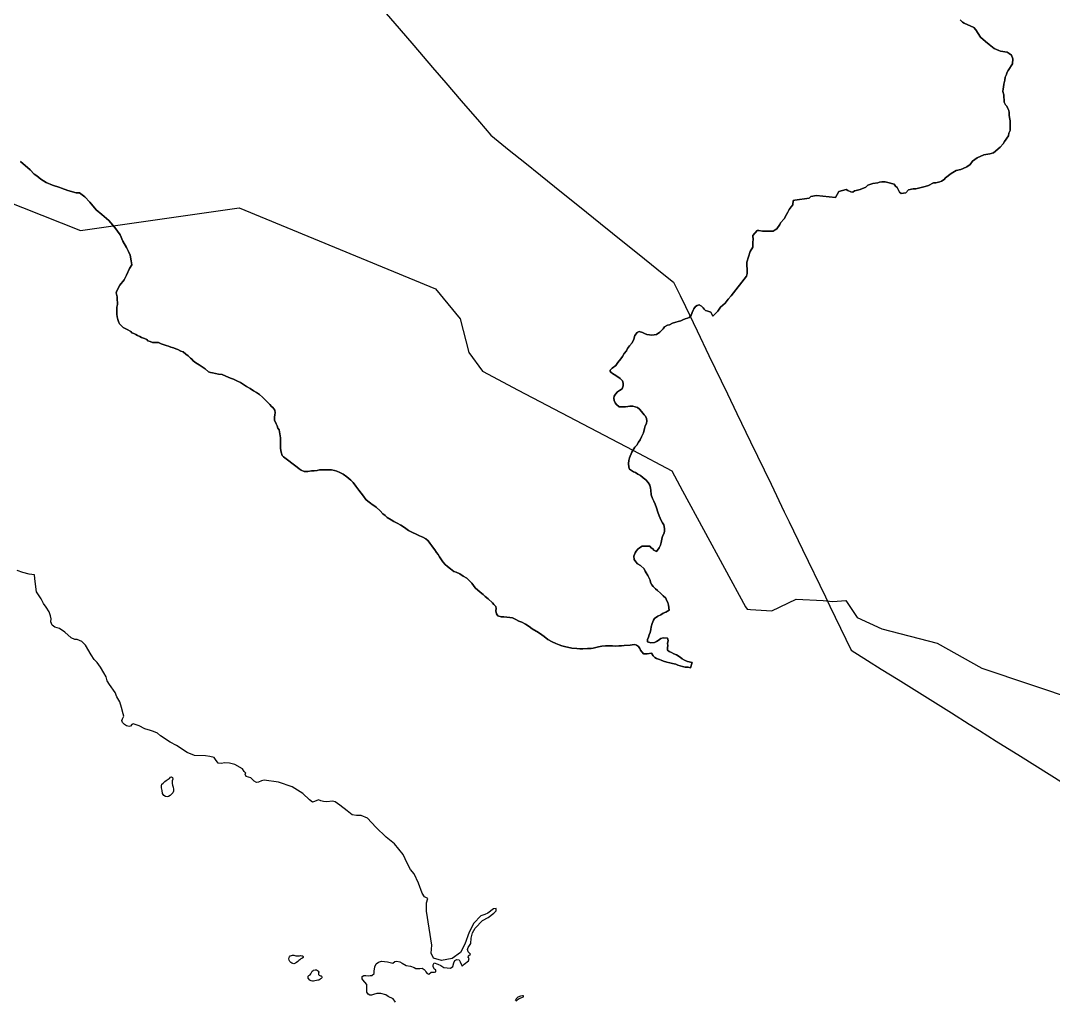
# Model space of a CAD drawing. Extents: x 283583 to 658922, y 889284 to 1241133.
# Drawn here: x 388412 to 404868, y 1112905 to 1128523 of the extents above; entities that cross this region are included whole.
import ezdxf

# ---------------------------------------------------------------- set-up
doc = ezdxf.new("R2010")
doc.units = 0
doc.header["$MEASUREMENT"] = 0
for name, color, linetype in [('230 kV', 14, 'Continuous'), ('GUANACASTE', 7, 'Continuous'), ('PUNTARENAS', 7, 'Continuous')]:
    doc.layers.add(name, color=color, linetype=linetype)

msp = doc.modelspace()

# ---------------------------------------------------------------- linework, layer by layer
at = {"layer": '230 kV'}
msp.add_lwpolyline([(394167, 1128718), (394443, 1128396), (394675, 1128126), (394977, 1127775), (395187, 1127530), (395434, 1127242), (395722, 1126908), (395902, 1126698), (396197, 1126460), (396445, 1126261), (396695, 1126060), (397032, 1125789), (397316, 1125560), (397653, 1125289), (397842, 1125137), (398355, 1124724), (398663, 1124477), (398818, 1124352), (398920, 1124140), (399005, 1123964), (399191, 1123578), (399381, 1123185), (399675, 1122573), (399827, 1122259), (400045, 1121806), (400370, 1121133), (400581, 1120694), (400659, 1120533), (400872, 1120091), (401235, 1119337), (401307, 1119187), (401560, 1118663), (401644, 1118488), (401908, 1118323), (402127, 1118186), (402393, 1118019), (403244, 1117486), (403527, 1117310), (403694, 1117205), (403959, 1117039), (404346, 1116797), (405028, 1116369)], dxfattribs=at)
at = {"layer": '230 kV', "color": 16}
msp.add_lwpolyline([(384376, 1127154), (389366, 1125175), (391895, 1125538), (395021, 1124248), (395415, 1123767), (395552, 1123232), (395772, 1122933), (396341, 1122634), (398167, 1121674), (398791, 1121345), (398961, 1121025), (399963, 1119180), (399988, 1119140), (400040, 1119136), (400380, 1119116), (400772, 1119299), (401198, 1119278), (401353, 1119264), (401562, 1119280), (401744, 1119006), (402135, 1118827), (403018, 1118597), (403729, 1118198), (405266, 1117684)], dxfattribs=at)
at = {"layer": 'GUANACASTE', "color": 241, "ltscale": 0.8}
msp.add_lwpolyline([(403384, 1128537), (403421, 1128496), (403446, 1128483), (403603, 1128412), (403634, 1128375), (403708, 1128260), (403789, 1128190), (403846, 1128144), (403924, 1128080), (404000, 1128049), (404029, 1128036), (404135, 1128022), (404164, 1128001), (404200, 1127973), (404223, 1127913), (404215, 1127834), (404148, 1127726), (404128, 1127692), (404123, 1127664), (404100, 1127621), (404094, 1127576), (404081, 1127509), (404073, 1127464), (404070, 1127436), (404065, 1127395), (404081, 1127341), (404084, 1127221), (404104, 1127179), (404127, 1127157), (404143, 1127123), (404158, 1127090), (404162, 1127057), (404165, 1127016), (404170, 1126977), (404181, 1126926), (404179, 1126871), (404178, 1126835), (404182, 1126770), (404161, 1126731), (404155, 1126686), (404088, 1126596), (404070, 1126561), (404020, 1126504), (403916, 1126414), (403854, 1126402), (403763, 1126386), (403654, 1126336), (403578, 1126283), (403543, 1126232), (403491, 1126192), (403431, 1126165), (403393, 1126148), (403319, 1126136), (403238, 1126088), (403152, 1126018), (403127, 1125988), (403086, 1125964), (403059, 1125955), (402998, 1125936), (402961, 1125936), (402880, 1125894), (402824, 1125880), (402740, 1125857), (402676, 1125842), (402636, 1125844), (402558, 1125827), (402517, 1125780), (402444, 1125766), (402415, 1125790), (402378, 1125861), (402355, 1125884), (402331, 1125916), (402233, 1125945), (402190, 1125952), (402136, 1125955), (402098, 1125950), (402073, 1125936), (401993, 1125929), (401913, 1125902), (401879, 1125868), (401789, 1125833), (401728, 1125816), (401700, 1125810), (401671, 1125790), (401639, 1125796), (401595, 1125814), (401569, 1125830), (401450, 1125798), (401397, 1125704), (401092, 1125737), (401004, 1125719), (400979, 1125692), (400750, 1125662), (400723, 1125655), (400717, 1125585), (400693, 1125552), (400660, 1125511), (400636, 1125469), (400616, 1125432), (400577, 1125363), (400523, 1125297), (400508, 1125273), (400463, 1125203), (400435, 1125187), (400401, 1125165), (400231, 1125164), (400177, 1125176), (400149, 1125179), (400081, 1125098), (400085, 1125031), (400082, 1124994), (400079, 1124913), (400039, 1124843), (399984, 1124671), (399984, 1124623), (399988, 1124554), (399988, 1124493), (399980, 1124451), (399734, 1124137), (399687, 1124084), (399637, 1124018), (399566, 1123955), (399521, 1123892), (399444, 1123809), (399409, 1123873), (399360, 1123893), (399326, 1123904), (399304, 1123924), (399286, 1123946), (399261, 1123970), (399227, 1123990), (399191, 1123981), (399168, 1123965), (399140, 1123931), (399127, 1123906), (399112, 1123872), (399089, 1123813), (399064, 1123793), (399038, 1123782), (399001, 1123767), (398963, 1123752), (398930, 1123739), (398888, 1123728), (398854, 1123717), (398802, 1123698), (398754, 1123674), (398721, 1123669), (398672, 1123640), (398652, 1123611), (398597, 1123557), (398544, 1123521), (398508, 1123512), (398465, 1123508), (398431, 1123512), (398388, 1123519), (398353, 1123536), (398322, 1123551), (398266, 1123565), (398235, 1123553), (398201, 1123503), (398184, 1123446), (398156, 1123384), (398114, 1123339), (398084, 1123297), (398064, 1123259), (398031, 1123214), (398000, 1123168), (397974, 1123132), (397930, 1123073), (397896, 1123027), (397840, 1122981), (397801, 1122943), (397817, 1122917), (397845, 1122896), (397897, 1122867), (397967, 1122820), (398005, 1122780), (398014, 1122744), (398015, 1122702), (397996, 1122654), (397954, 1122625), (397923, 1122607), (397892, 1122568), (397868, 1122537), (397864, 1122507), (397872, 1122467), (397887, 1122429), (397908, 1122402), (397951, 1122368), (398008, 1122365), (398049, 1122367), (398089, 1122372), (398122, 1122376), (398165, 1122378), (398206, 1122367), (398244, 1122355), (398271, 1122329), (398303, 1122293), (398348, 1122239), (398367, 1122219), (398386, 1122181), (398392, 1122144), (398383, 1122103), (398366, 1122064), (398351, 1122019), (398336, 1121950), (398306, 1121890), (398284, 1121840), (398257, 1121803), (398231, 1121757), (398201, 1121724), (398183, 1121696), (398154, 1121644), (398115, 1121553), (398101, 1121512), (398098, 1121461), (398104, 1121406), (398112, 1121372), (398178, 1121330), (398210, 1121318), (398248, 1121295), (398287, 1121270), (398330, 1121235), (398375, 1121200), (398413, 1121161), (398439, 1121116), (398447, 1121070), (398453, 1121036), (398461, 1120966), (398483, 1120904), (398500, 1120863), (398525, 1120814), (398546, 1120756), (398567, 1120685), (398587, 1120626), (398617, 1120556), (398642, 1120518), (398663, 1120487), (398673, 1120426), (398670, 1120379), (398660, 1120344), (398642, 1120306), (398630, 1120255), (398617, 1120201), (398607, 1120159), (398587, 1120118), (398542, 1120061), (398502, 1120081), (398484, 1120102), (398462, 1120121), (398438, 1120144), (398408, 1120147), (398371, 1120147), (398317, 1120143), (398274, 1120121), (398248, 1120099), (398222, 1120064), (398207, 1120040), (398181, 1119984), (398187, 1119934), (398217, 1119896), (398244, 1119866), (398290, 1119835), (398347, 1119783), (398365, 1119747), (398382, 1119722), (398404, 1119679), (398429, 1119635), (398446, 1119604), (398449, 1119565), (398469, 1119527), (398490, 1119503), (398529, 1119465), (398560, 1119436), (398610, 1119397), (398653, 1119351), (398692, 1119316), (398704, 1119286), (398725, 1119249), (398737, 1119206), (398745, 1119124), (398691, 1119095), (398650, 1119075), (398612, 1119052), (398566, 1119029), (398510, 1118994), (398498, 1118965), (398477, 1118914), (398457, 1118860), (398453, 1118819), (398441, 1118769), (398428, 1118734), (398415, 1118692), (398401, 1118655), (398401, 1118618), (398453, 1118603), (398513, 1118610), (398543, 1118623), (398572, 1118642), (398614, 1118672), (398649, 1118685), (398719, 1118680), (398731, 1118642), (398722, 1118591), (398723, 1118563), (398719, 1118524), (398722, 1118487), (398746, 1118464), (398782, 1118448), (398819, 1118429), (398861, 1118414), (398919, 1118374), (398952, 1118351), (398992, 1118329), (399040, 1118306), (399111, 1118291), (399084, 1118203), (399048, 1118214), (398999, 1118215), (398961, 1118225), (398920, 1118240), (398883, 1118246), (398853, 1118262), (398801, 1118276), (398758, 1118283), (398707, 1118297), (398656, 1118311), (398617, 1118328), (398590, 1118338), (398543, 1118355), (398516, 1118372), (398492, 1118397), (398464, 1118437), (398394, 1118428), (398336, 1118431), (398292, 1118487), (398280, 1118512), (398256, 1118543), (398227, 1118565), (398201, 1118575), (398157, 1118572), (398127, 1118568), (398030, 1118561), (397986, 1118558), (397945, 1118555), (397888, 1118551), (397841, 1118556), (397796, 1118555), (397732, 1118555), (397673, 1118550), (397620, 1118539), (397534, 1118521), (397501, 1118516), (397447, 1118513), (397371, 1118510), (397322, 1118509), (397275, 1118513), (397194, 1118519), (397081, 1118546), (397038, 1118557), (396993, 1118573), (396940, 1118595), (396880, 1118619), (396815, 1118655), (396753, 1118704), (396716, 1118731), (396664, 1118769), (396565, 1118825), (396515, 1118862), (396458, 1118901), (396397, 1118931), (396353, 1118952), (396303, 1118978), (396248, 1119003), (396205, 1119009), (396109, 1119016), (396071, 1119020), (396017, 1119037), (395994, 1119066), (395986, 1119114), (395990, 1119154), (395983, 1119184), (395954, 1119217), (395933, 1119244), (395860, 1119308), (395812, 1119342), (395783, 1119375), (395735, 1119410), (395654, 1119483), (395602, 1119554), (395557, 1119596), (395523, 1119633), (395466, 1119669), (395409, 1119705), (395351, 1119728), (395315, 1119741), (395260, 1119784), (395213, 1119821), (395178, 1119853), (395141, 1119896), (395085, 1119977), (395063, 1120014), (395040, 1120044), (395011, 1120089), (394990, 1120115), (394963, 1120153), (394931, 1120195), (394907, 1120228), (394867, 1120264), (394821, 1120286), (394769, 1120312), (394714, 1120334), (394657, 1120361), (394593, 1120396), (394531, 1120440), (394470, 1120480), (394412, 1120511), (394361, 1120539), (394314, 1120565), (394251, 1120603), (394218, 1120632), (394182, 1120662), (394142, 1120706), (394077, 1120766), (394039, 1120792), (394013, 1120807), (393985, 1120830), (393943, 1120865), (393913, 1120890), (393874, 1120940), (393840, 1120989), (393801, 1121037), (393755, 1121100), (393709, 1121158), (393674, 1121199), (393612, 1121249), (393553, 1121292), (393500, 1121320), (393448, 1121343), (393412, 1121353), (393364, 1121362), (393312, 1121364), (393247, 1121363), (393209, 1121363), (393176, 1121361), (393137, 1121353), (393091, 1121348), (393044, 1121345), (392988, 1121338), (392929, 1121338), (392882, 1121354), (392849, 1121378), (392816, 1121407), (392602, 1121567), (392580, 1121592), (392562, 1121641), (392555, 1121701), (392555, 1121756), (392554, 1121802), (392554, 1121840), (392551, 1121874), (392548, 1121906), (392538, 1121968), (392530, 1122000), (392510, 1122024), (392497, 1122061), (392482, 1122093), (392457, 1122155), (392455, 1122201), (392461, 1122239), (392467, 1122273), (392460, 1122315), (392431, 1122353), (392409, 1122372), (392384, 1122401), (392352, 1122436), (392315, 1122474), (392267, 1122520), (392218, 1122561), (392170, 1122596), (392121, 1122619), (392067, 1122656), (392011, 1122689), (391963, 1122721), (391914, 1122753), (391869, 1122776), (391801, 1122805), (391756, 1122822), (391679, 1122857), (391623, 1122881), (391562, 1122889), (391515, 1122898), (391468, 1122906), (391437, 1122915), (391403, 1122926), (391352, 1122970), (391304, 1123002), (391254, 1123036), (391203, 1123068), (391160, 1123099), (391138, 1123124), (391117, 1123144), (391082, 1123177), (391046, 1123207), (391000, 1123242), (390964, 1123256), (390916, 1123280), (390883, 1123291), (390845, 1123307), (390806, 1123318), (390770, 1123332), (390731, 1123344), (390684, 1123362), (390652, 1123372), (390609, 1123393), (390551, 1123394), (390512, 1123393), (390474, 1123408), (390439, 1123418), (390424, 1123439), (390387, 1123453), (390340, 1123473), (390310, 1123485), (390274, 1123503), (390249, 1123517), (390213, 1123535), (390186, 1123548), (390166, 1123565), (390110, 1123599), (390069, 1123619), (390046, 1123633), (390022, 1123653), (389985, 1123687), (389976, 1123711), (389963, 1123757), (389951, 1123800), (389947, 1123844), (389946, 1123888), (389947, 1123953), (389953, 1124000), (389953, 1124035), (389952, 1124065), (389952, 1124094), (389952, 1124120), (389936, 1124186), (389942, 1124215), (389994, 1124304), (390063, 1124390), (390098, 1124464), (390145, 1124573), (390183, 1124628), (390174, 1124692), (390158, 1124782), (390133, 1124843), (390097, 1124904), (390042, 1125008), (389997, 1125108), (389914, 1125227), (389818, 1125336), (389708, 1125434), (389614, 1125509), (389514, 1125627), (389432, 1125714), (389347, 1125776), (389296, 1125779), (389163, 1125816), (389065, 1125851), (389034, 1125861), (388920, 1125899), (388820, 1125945), (388734, 1125994), (388669, 1126047), (388625, 1126076), (388566, 1126144), (388411, 1126277)], dxfattribs=at)
at = {"layer": 'PUNTARENAS', "color": 241}
for points in [[(388411, 1126277), (388566, 1126144), (388625, 1126076), (388669, 1126047), (388734, 1125994), (388820, 1125945), (388920, 1125899), (389034, 1125861), (389065, 1125851), (389163, 1125816), (389296, 1125779), (389347, 1125776), (389432, 1125714), (389514, 1125627), (389614, 1125509), (389708, 1125434), (389818, 1125336), (389914, 1125227), (389997, 1125108), (390042, 1125008), (390097, 1124904), (390133, 1124843), (390158, 1124782), (390174, 1124692), (390183, 1124628), (390145, 1124573), (390098, 1124464), (390063, 1124390), (389994, 1124304), (389942, 1124215), (389936, 1124186), (389952, 1124120), (389952, 1124094), (389952, 1124065), (389953, 1124035), (389953, 1124000), (389947, 1123953), (389946, 1123888), (389947, 1123844), (389951, 1123800), (389963, 1123757), (389976, 1123711), (389985, 1123687), (390022, 1123653), (390046, 1123633), (390069, 1123619), (390110, 1123599), (390166, 1123565), (390186, 1123548), (390213, 1123535), (390249, 1123517), (390274, 1123503), (390310, 1123485), (390340, 1123473), (390387, 1123453), (390424, 1123439), (390439, 1123418), (390474, 1123408), (390512, 1123393), (390551, 1123394), (390609, 1123393), (390652, 1123372), (390684, 1123362), (390731, 1123344), (390770, 1123332), (390806, 1123318), (390845, 1123307), (390883, 1123291), (390916, 1123280), (390964, 1123256), (391000, 1123242), (391046, 1123207), (391082, 1123177), (391117, 1123144), (391138, 1123124), (391160, 1123099), (391203, 1123068), (391254, 1123036), (391304, 1123002), (391352, 1122970), (391403, 1122926), (391437, 1122915), (391468, 1122906), (391515, 1122898), (391562, 1122889), (391623, 1122881), (391679, 1122857), (391756, 1122822), (391801, 1122805), (391869, 1122776), (391914, 1122753), (391963, 1122721), (392011, 1122689), (392067, 1122656), (392121, 1122619), (392170, 1122596), (392218, 1122561), (392267, 1122520), (392315, 1122474), (392352, 1122436), (392384, 1122401), (392409, 1122372), (392431, 1122353), (392460, 1122315), (392467, 1122273), (392461, 1122239), (392455, 1122201), (392457, 1122155), (392482, 1122093), (392497, 1122061), (392510, 1122024), (392530, 1122000), (392538, 1121968), (392548, 1121906), (392551, 1121874), (392554, 1121840), (392554, 1121802), (392555, 1121756), (392555, 1121701), (392562, 1121641), (392580, 1121592), (392602, 1121567), (392816, 1121407), (392849, 1121378), (392882, 1121354), (392929, 1121338), (392988, 1121338), (393044, 1121345), (393091, 1121348), (393137, 1121353), (393176, 1121361), (393209, 1121363), (393247, 1121363), (393312, 1121364), (393364, 1121362), (393412, 1121353), (393448, 1121343), (393500, 1121320), (393553, 1121292), (393612, 1121249), (393674, 1121199), (393709, 1121158), (393755, 1121100), (393801, 1121037), (393840, 1120989), (393874, 1120940), (393913, 1120890), (393943, 1120865), (393985, 1120830), (394013, 1120807), (394039, 1120792), (394077, 1120766), (394142, 1120706), (394182, 1120662), (394218, 1120632), (394251, 1120603), (394314, 1120565), (394361, 1120539), (394412, 1120511), (394470, 1120480), (394531, 1120440), (394593, 1120396), (394657, 1120361), (394714, 1120334), (394769, 1120312), (394821, 1120286), (394867, 1120264), (394907, 1120228), (394931, 1120195), (394963, 1120153), (394990, 1120115), (395011, 1120089), (395040, 1120044), (395063, 1120014), (395085, 1119977), (395141, 1119896), (395178, 1119853), (395213, 1119821), (395260, 1119784), (395315, 1119741), (395351, 1119728), (395409, 1119705), (395466, 1119669), (395523, 1119633), (395557, 1119596), (395602, 1119554), (395654, 1119483), (395735, 1119410), (395783, 1119375), (395812, 1119342), (395860, 1119308), (395933, 1119244), (395954, 1119217), (395983, 1119184), (395990, 1119154), (395986, 1119114), (395994, 1119066), (396017, 1119037), (396071, 1119020), (396109, 1119016), (396205, 1119009), (396248, 1119003), (396303, 1118978), (396353, 1118952), (396397, 1118931), (396458, 1118901), (396515, 1118862), (396565, 1118825), (396664, 1118769), (396716, 1118731), (396753, 1118704), (396815, 1118655), (396880, 1118619), (396940, 1118595), (396993, 1118573), (397038, 1118557), (397081, 1118546), (397194, 1118519), (397275, 1118513), (397322, 1118509), (397371, 1118510), (397447, 1118513), (397501, 1118516), (397534, 1118521), (397620, 1118539), (397673, 1118550), (397732, 1118555), (397796, 1118555), (397841, 1118556), (397888, 1118551), (397945, 1118555), (397986, 1118558), (398030, 1118561), (398127, 1118568), (398157, 1118572), (398201, 1118575), (398227, 1118565), (398256, 1118543), (398280, 1118512), (398292, 1118487), (398336, 1118431), (398394, 1118428), (398464, 1118437), (398492, 1118397), (398516, 1118372), (398543, 1118355), (398590, 1118338), (398617, 1118328), (398656, 1118311), (398707, 1118297), (398758, 1118283), (398801, 1118276), (398853, 1118262), (398883, 1118246), (398920, 1118240), (398961, 1118225), (398999, 1118215), (399048, 1118214), (399084, 1118203), (399111, 1118291), (399040, 1118306), (398992, 1118329), (398952, 1118351), (398919, 1118374), (398861, 1118414), (398819, 1118429), (398782, 1118448), (398746, 1118464), (398722, 1118487), (398719, 1118524), (398723, 1118563), (398722, 1118591), (398731, 1118642), (398719, 1118680), (398649, 1118685), (398614, 1118672), (398572, 1118642), (398543, 1118623), (398513, 1118610), (398453, 1118603), (398401, 1118618), (398401, 1118655), (398415, 1118692), (398428, 1118734), (398441, 1118769), (398453, 1118819), (398457, 1118860), (398477, 1118914), (398498, 1118965), (398510, 1118994), (398566, 1119029), (398612, 1119052), (398650, 1119075), (398691, 1119095), (398745, 1119124), (398737, 1119206), (398725, 1119249), (398704, 1119286), (398692, 1119316), (398653, 1119351), (398610, 1119397), (398560, 1119436), (398529, 1119465), (398490, 1119503), (398469, 1119527), (398449, 1119565), (398446, 1119604), (398429, 1119635), (398404, 1119679), (398382, 1119722), (398365, 1119747), (398347, 1119783), (398290, 1119835), (398244, 1119866), (398217, 1119896), (398187, 1119934), (398181, 1119984), (398207, 1120040), (398222, 1120064), (398248, 1120099), (398274, 1120121), (398317, 1120143), (398371, 1120147), (398408, 1120147), (398438, 1120144), (398462, 1120121), (398484, 1120102), (398502, 1120081), (398542, 1120061), (398587, 1120118), (398607, 1120159), (398617, 1120201), (398630, 1120255), (398642, 1120306), (398660, 1120344), (398670, 1120379), (398673, 1120426), (398663, 1120487), (398642, 1120518), (398617, 1120556), (398587, 1120626), (398567, 1120685), (398546, 1120756), (398525, 1120814), (398500, 1120863), (398483, 1120904), (398461, 1120966), (398453, 1121036), (398447, 1121070), (398439, 1121116), (398413, 1121161), (398375, 1121200), (398330, 1121235), (398287, 1121270), (398248, 1121295), (398210, 1121318), (398178, 1121330), (398112, 1121372), (398104, 1121406), (398098, 1121461), (398101, 1121512), (398115, 1121553), (398154, 1121644), (398183, 1121696), (398201, 1121724), (398231, 1121757), (398257, 1121803), (398284, 1121840), (398306, 1121890), (398336, 1121950), (398351, 1122019), (398366, 1122064), (398383, 1122103), (398392, 1122144), (398386, 1122181), (398367, 1122219), (398348, 1122239), (398303, 1122293), (398271, 1122329), (398244, 1122355), (398206, 1122367), (398165, 1122378), (398122, 1122376), (398089, 1122372), (398049, 1122367), (398008, 1122365), (397951, 1122368), (397908, 1122402), (397887, 1122429), (397872, 1122467), (397864, 1122507), (397868, 1122537), (397892, 1122568), (397923, 1122607), (397954, 1122625), (397996, 1122654), (398015, 1122702), (398014, 1122744), (398005, 1122780), (397967, 1122820), (397897, 1122867), (397845, 1122896), (397817, 1122917), (397801, 1122943), (397840, 1122981), (397896, 1123027), (397930, 1123073), (397974, 1123132), (398000, 1123168), (398031, 1123214), (398064, 1123259), (398084, 1123297), (398114, 1123339), (398156, 1123384), (398184, 1123446), (398201, 1123503), (398235, 1123553), (398266, 1123565), (398322, 1123551), (398353, 1123536), (398388, 1123519), (398431, 1123512), (398465, 1123508), (398508, 1123512), (398544, 1123521), (398597, 1123557), (398652, 1123611), (398672, 1123640), (398721, 1123669), (398754, 1123674), (398802, 1123698), (398854, 1123717), (398888, 1123728), (398930, 1123739), (398963, 1123752), (399001, 1123767), (399038, 1123782), (399064, 1123793), (399089, 1123813), (399112, 1123872), (399127, 1123906), (399140, 1123931), (399168, 1123965), (399191, 1123981), (399227, 1123990), (399261, 1123970), (399286, 1123946), (399304, 1123924), (399326, 1123904), (399360, 1123893), (399409, 1123873), (399444, 1123809), (399521, 1123892), (399566, 1123955), (399637, 1124018), (399687, 1124084), (399734, 1124137), (399980, 1124451), (399988, 1124493), (399988, 1124554), (399984, 1124623), (399984, 1124671), (400039, 1124843), (400079, 1124913), (400082, 1124994), (400085, 1125031), (400081, 1125098), (400149, 1125179), (400177, 1125176), (400231, 1125164), (400401, 1125165), (400435, 1125187), (400463, 1125203), (400508, 1125273), (400523, 1125297), (400577, 1125363), (400616, 1125432), (400636, 1125469), (400660, 1125511), (400693, 1125552), (400717, 1125585), (400723, 1125655), (400750, 1125662), (400979, 1125692), (401004, 1125719), (401092, 1125737), (401397, 1125704), (401450, 1125798), (401569, 1125830), (401595, 1125814), (401639, 1125796), (401671, 1125790), (401700, 1125810), (401728, 1125816), (401789, 1125833), (401879, 1125868), (401913, 1125902), (401993, 1125929), (402073, 1125936), (402098, 1125950), (402136, 1125955), (402190, 1125952), (402233, 1125945), (402331, 1125916), (402355, 1125884), (402378, 1125861), (402415, 1125790), (402444, 1125766), (402517, 1125780), (402558, 1125827), (402636, 1125844), (402676, 1125842), (402740, 1125857), (402824, 1125880), (402880, 1125894), (402961, 1125936), (402998, 1125936), (403059, 1125955), (403086, 1125964), (403127, 1125988), (403152, 1126018), (403238, 1126088), (403319, 1126136), (403393, 1126148), (403431, 1126165), (403491, 1126192), (403543, 1126232), (403578, 1126283), (403654, 1126336), (403763, 1126386), (403854, 1126402), (403916, 1126414), (404020, 1126504), (404070, 1126561), (404088, 1126596), (404155, 1126686), (404161, 1126731), (404182, 1126770), (404178, 1126835), (404179, 1126871), (404181, 1126926), (404170, 1126977), (404165, 1127016), (404162, 1127057), (404158, 1127090), (404143, 1127123), (404127, 1127157), (404104, 1127179), (404084, 1127221), (404081, 1127341), (404065, 1127395), (404070, 1127436), (404073, 1127464), (404081, 1127509), (404094, 1127576), (404100, 1127621), (404123, 1127664), (404128, 1127692), (404148, 1127726), (404215, 1127834), (404223, 1127913), (404200, 1127973), (404164, 1128001), (404135, 1128022), (404029, 1128036), (404000, 1128049), (403924, 1128080), (403846, 1128144), (403789, 1128190), (403708, 1128260), (403634, 1128375), (403603, 1128412), (403446, 1128483), (403421, 1128496), (403384, 1128537)], [(394387, 1112878), (394347, 1112927), (394267, 1112968), (394233, 1112993), (394153, 1113014), (394086, 1113014), (394037, 1112996), (394003, 1112988), (393974, 1112988), (393947, 1113001), (393926, 1113033), (393927, 1113074), (393929, 1113117), (393926, 1113157), (393897, 1113192), (393867, 1113233), (393855, 1113250), (393855, 1113284), (393881, 1113303), (393910, 1113300), (393947, 1113295), (393980, 1113301), (394008, 1113303), (394043, 1113334), (394045, 1113371), (394056, 1113440), (394077, 1113488), (394112, 1113514), (394161, 1113527), (394260, 1113519), (394343, 1113497), (394374, 1113522), (394408, 1113530), (394456, 1113519), (394494, 1113497), (394554, 1113459), (394622, 1113451), (394682, 1113428), (394707, 1113413), (394773, 1113413), (394810, 1113416), (394841, 1113398), (394860, 1113379), (394871, 1113360), (394892, 1113331), (394919, 1113323), (394954, 1113353), (395007, 1113353), (395030, 1113360), (395030, 1113389), (395009, 1113402), (394987, 1113439), (394984, 1113473), (394999, 1113504), (395060, 1113481), (395105, 1113458), (395158, 1113428), (395263, 1113420), (395301, 1113443), (395316, 1113503), (395331, 1113541), (395362, 1113556), (395399, 1113549), (395414, 1113518), (395445, 1113450), (395482, 1113481), (395550, 1113533), (395558, 1113571), (395541, 1113595), (395550, 1113616), (395581, 1113639), (395543, 1113677), (395535, 1113714), (395543, 1113745), (395588, 1113813), (395591, 1113894), (395611, 1113979), (395656, 1114054), (395770, 1114175), (395860, 1114227), (395951, 1114295), (395988, 1114333), (395988, 1114371), (395949, 1114361), (395859, 1114295), (395807, 1114275), (395747, 1114250), (395634, 1114137), (395558, 1113994), (395490, 1113798), (395422, 1113669), (395286, 1113571), (395120, 1113541), (394992, 1113579), (394954, 1113655), (394962, 1113783), (394924, 1114055), (394879, 1114326), (394879, 1114453), (394881, 1114459), (394902, 1114530), (394849, 1114553), (394812, 1114613), (394751, 1114772), (394684, 1114923), (394623, 1114991), (394571, 1115089), (394510, 1115232), (394367, 1115399), (394239, 1115504), (394073, 1115663), (393937, 1115807), (393839, 1115852), (393764, 1115852), (393696, 1115860), (393613, 1115928), (393500, 1116018), (393426, 1116068), (393379, 1116079), (393291, 1116068), (393236, 1116074), (393193, 1116084), (393156, 1116100), (393130, 1116092), (393097, 1116074), (393062, 1116064), (393017, 1116102), (392911, 1116200), (392736, 1116310), (392519, 1116382), (392291, 1116413), (392249, 1116405), (392202, 1116385), (392170, 1116379), (392134, 1116397), (392081, 1116450), (392006, 1116473), (391989, 1116513), (391986, 1116518), (392001, 1116526), (391971, 1116554), (391945, 1116593), (391825, 1116662), (391739, 1116686), (391662, 1116692), (391614, 1116681), (391561, 1116684), (391531, 1116723), (391526, 1116729), (391493, 1116775), (391424, 1116790), (391358, 1116803), (391183, 1116806), (391063, 1116858), (390897, 1116968), (390794, 1117023), (390640, 1117123), (390593, 1117165), (390527, 1117189), (390482, 1117205), (390389, 1117234), (390300, 1117279), (390204, 1117313), (390186, 1117300), (390164, 1117276), (390143, 1117272), (390101, 1117282), (390066, 1117300), (390037, 1117332), (390022, 1117364), (390035, 1117393), (390056, 1117433), (390048, 1117470), (390021, 1117572), (389993, 1117663), (389946, 1117743), (389919, 1117814), (389830, 1117941), (389789, 1117997), (389776, 1118063), (389739, 1118124), (389684, 1118214), (389632, 1118290), (389583, 1118338), (389537, 1118413), (389443, 1118566), (389387, 1118624), (389312, 1118659), (389274, 1118659), (389216, 1118686), (389114, 1118775), (389032, 1118830), (388957, 1118855), (388916, 1118884), (388895, 1118939), (388896, 1118987), (388889, 1119035), (388864, 1119098), (388819, 1119175), (388776, 1119233), (388739, 1119308), (388663, 1119416), (388650, 1119540), (388637, 1119630), (388630, 1119690), (388547, 1119699), (388446, 1119725), (388357, 1119755)], [(396311, 1112891), (396324, 1112915), (396357, 1112935), (396396, 1112948), (396424, 1112963), (396424, 1112978), (396409, 1112978), (396379, 1112969), (396335, 1112954), (396307, 1112928), (396290, 1112898)]]:
    msp.add_lwpolyline(points, dxfattribs=at)
for points in [[(390797, 1116170), (390770, 1116152), (390745, 1116147), (390719, 1116152), (390692, 1116171), (390674, 1116202), (390667, 1116249), (390657, 1116292), (390654, 1116329), (390660, 1116350), (390681, 1116369), (390708, 1116391), (390733, 1116411), (390760, 1116431), (390760, 1116431), (390782, 1116442), (390802, 1116460), (390818, 1116466), (390831, 1116456), (390835, 1116432), (390826, 1116406), (390824, 1116382), (390826, 1116361), (390834, 1116336), (390842, 1116302), (390846, 1116270), (390845, 1116240), (390835, 1116214), (390816, 1116189)], [(392906, 1113580), (392893, 1113574), (392877, 1113564), (392861, 1113550), (392846, 1113538), (392827, 1113522), (392808, 1113507), (392789, 1113495), (392766, 1113488), (392747, 1113490), (392734, 1113496), (392716, 1113508), (392701, 1113526), (392692, 1113546), (392688, 1113567), (392690, 1113587), (392695, 1113600), (392709, 1113613), (392726, 1113622), (392745, 1113627), (392763, 1113626), (392780, 1113620), (392799, 1113613), (392823, 1113612), (392845, 1113615), (392845, 1113615), (392853, 1113616), (392871, 1113617), (392892, 1113616), (392905, 1113612), (392914, 1113604), (392915, 1113595), (392913, 1113587)], [(393171, 1113306), (393181, 1113300), (393192, 1113297), (393203, 1113293), (393212, 1113286), (393215, 1113275), (393212, 1113263), (393202, 1113254), (393192, 1113246), (393178, 1113236), (393162, 1113229), (393145, 1113225), (393124, 1113220), (393099, 1113215), (393078, 1113213), (393063, 1113212), (393039, 1113218), (393022, 1113227), (392994, 1113256), (392991, 1113271), (392995, 1113288), (393005, 1113299), (393023, 1113311), (393038, 1113328), (393048, 1113348), (393052, 1113361), (393059, 1113371), (393072, 1113380), (393081, 1113385), (393105, 1113390), (393126, 1113389), (393141, 1113381), (393153, 1113372), (393162, 1113355), (393158, 1113337), (393158, 1113337), (393160, 1113319), (393163, 1113314)]]:
    msp.add_lwpolyline(points, close=True, dxfattribs=at)

doc.saveas('drawing.dxf')
